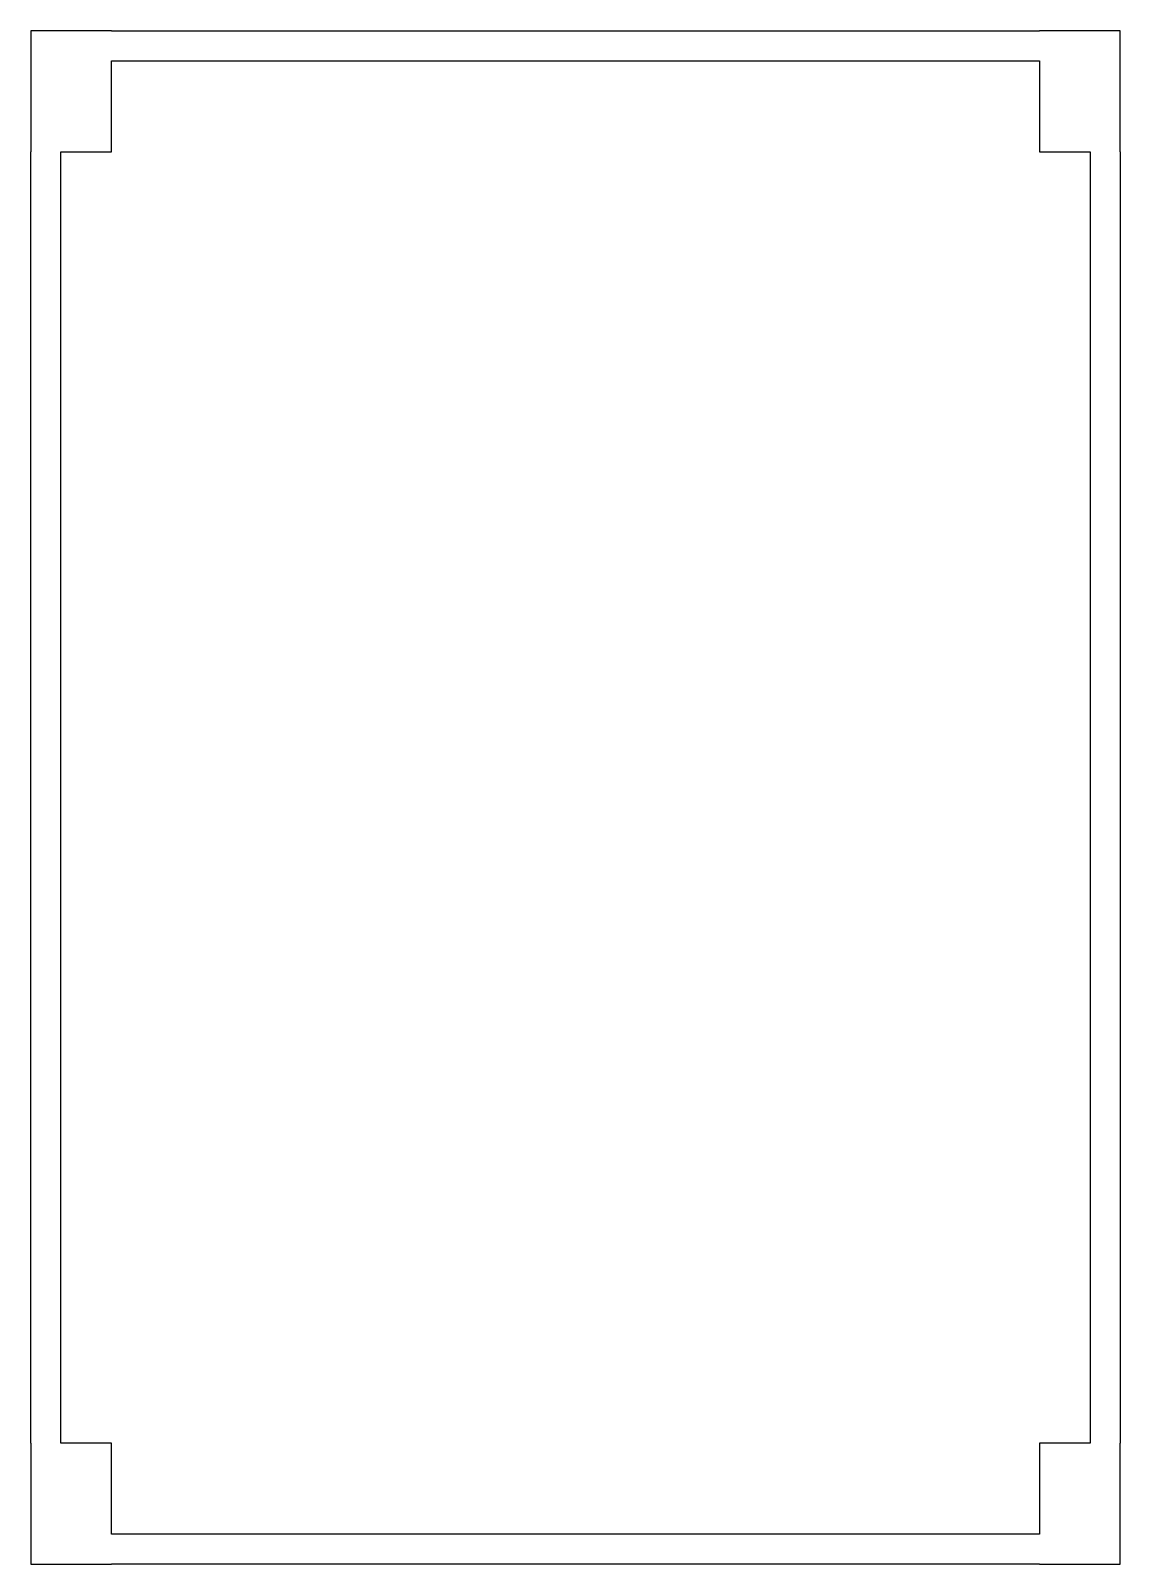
# Model space of a CAD drawing. Header units: inches. Extents: x 70 to 5110, y 27 to 787.
# Drawn here: x 70 to 610, y 27 to 787 of the extents above; entities outside this region: 1.
import ezdxf

# ---------------------------------------------------------------- set-up
doc = ezdxf.new("R2010")
doc.units = ezdxf.units.IN
doc.header["$MEASUREMENT"] = 0
doc.layers.add('1', color=3, linetype='Continuous')

msp = doc.modelspace()

# ---------------------------------------------------------------- linework, layer by layer
msp.add_lwpolyline([(5069.83, 86.77), (5069.83, 26.77), (5109.83, 26.77), (5109.83, 86.77)], close=True)
at = {"layer": '1'}
for p, q in [((109.83, 786.77), (569.83, 786.77)), ((109.83, 771.77), (569.83, 771.77)), ((69.83, 86.77), (69.83, 726.77)), ((84.83, 86.77), (84.83, 726.77)), ((594.83, 726.77), (594.83, 86.77)), ((609.83, 726.77), (609.83, 86.77)), ((569.83, 41.77), (109.83, 41.77)), ((569.83, 26.77), (109.83, 26.77))]:
    msp.add_line(p, q, dxfattribs=at)
for points in [[(109.83, 786.77), (69.83, 786.77), (69.83, 726.77)], [(609.83, 726.77), (609.83, 786.77), (569.83, 786.77)], [(84.83, 726.77), (109.83, 726.77), (109.83, 771.77)], [(569.83, 771.77), (569.83, 726.77), (594.83, 726.77)], [(69.83, 86.77), (69.83, 26.77), (109.83, 26.77)], [(109.83, 41.77), (109.83, 86.77), (84.83, 86.77)], [(569.83, 26.77), (609.83, 26.77), (609.83, 86.77)], [(594.83, 86.77), (569.83, 86.77), (569.83, 41.77)]]:
    msp.add_lwpolyline(points, dxfattribs=at)

doc.saveas('drawing.dxf')
